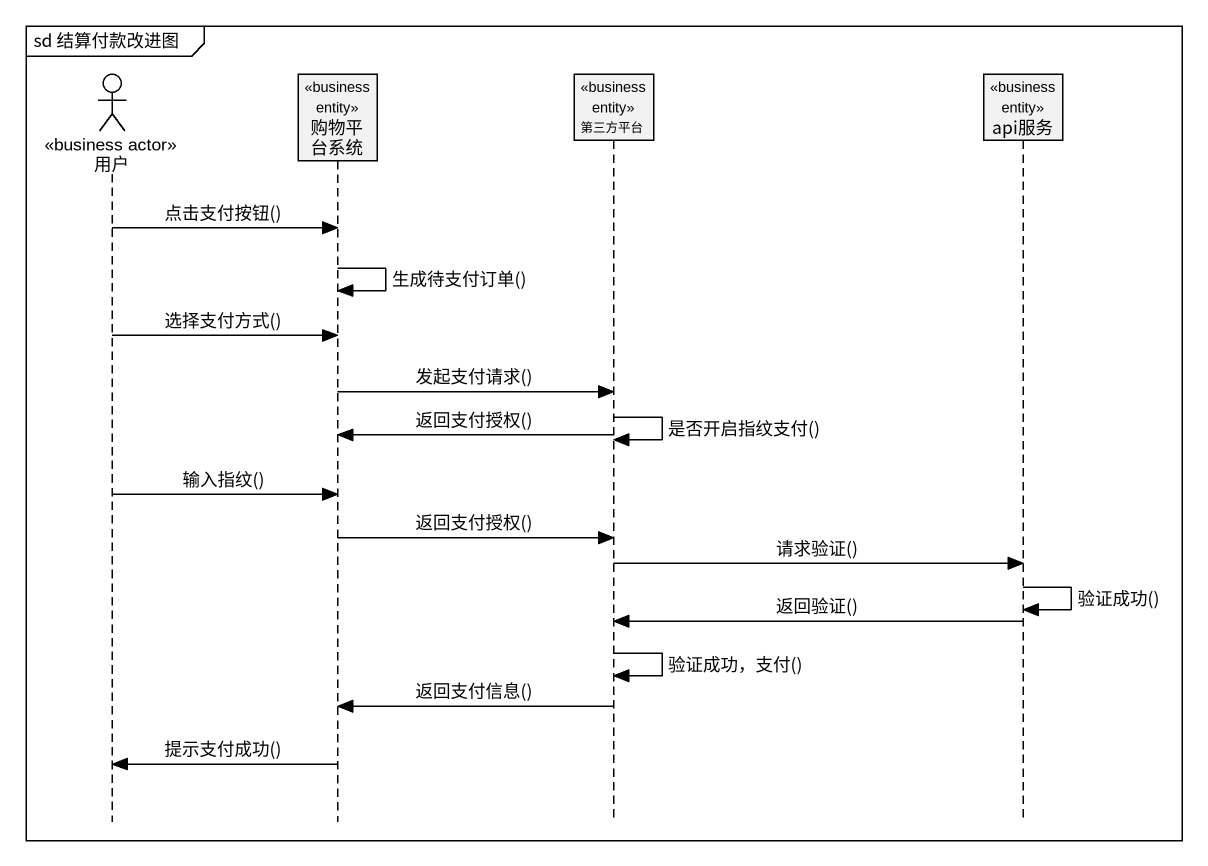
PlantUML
@startuml
mainframe sd 结算付款改进图
hide footbox
actor 用户 <<business actor>>
participant 购物平台系统 <<business entity>>
participant 第三方平台 <<business entity>>
participant api服务 <<business entity>>

用户 -> 购物平台系统 : 点击支付按钮()
购物平台系统 -> 购物平台系统 : 生成待支付订单()
用户 -> 购物平台系统 : 选择支付方式()
购物平台系统 -> 第三方平台 : 发起支付请求()
第三方平台 -> 第三方平台 : 是否开启指纹支付()
第三方平台 -> 购物平台系统 : 返回支付授权()
用户 -> 购物平台系统 : 输入指纹()
购物平台系统 -> 第三方平台 : 返回支付授权()
第三方平台 -> api服务 : 请求验证()
api服务 -> api服务 : 验证成功()
api服务 -> 第三方平台 : 返回验证()
第三方平台 -> 第三方平台 : 验证成功，支付()
第三方平台 -> 购物平台系统 : 返回支付信息()
购物平台系统 -> 用户 : 提示支付成功()
@enduml
